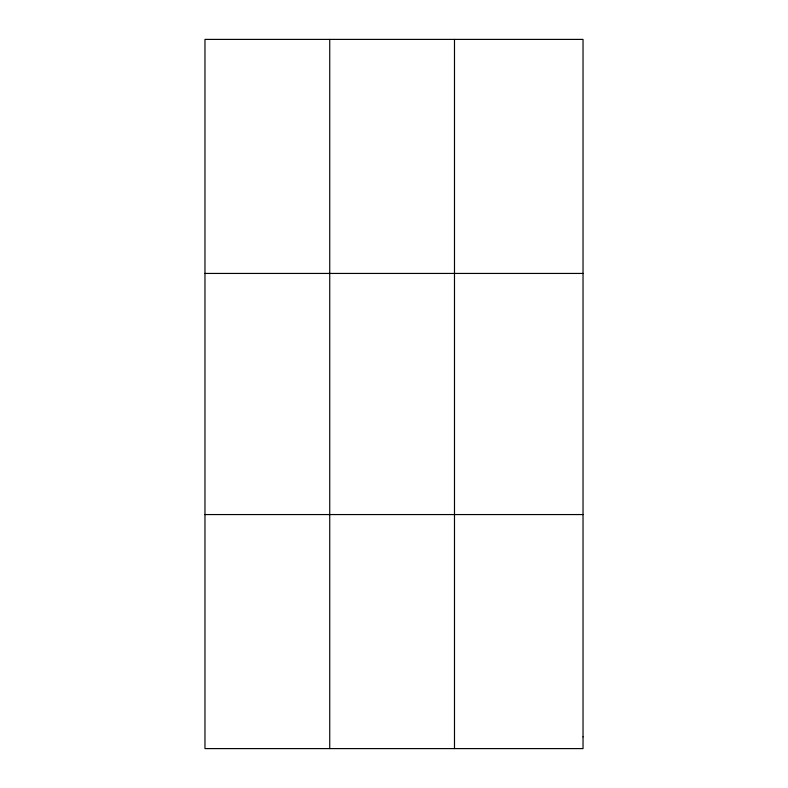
<?xml version="1.0" encoding="UTF-8"?>
<svg xmlns="http://www.w3.org/2000/svg" width="788" height="788" viewBox="0 0 788 788"><rect width="100%" height="100%" fill="white"/><g stroke="black" fill="none" stroke-linecap="round" stroke-linejoin="round"><path stroke-width="1.18" d="M329.729 748.6L329.729 39.4M454.489 748.6L454.489 39.4M204.969 273.436L583.031 273.436M204.969 514.564L583.031 514.564M583.031 736.898L583.031 748.6L204.969 748.6L204.969 39.4L583.031 39.4L583.031 736.898"/></g></svg>
